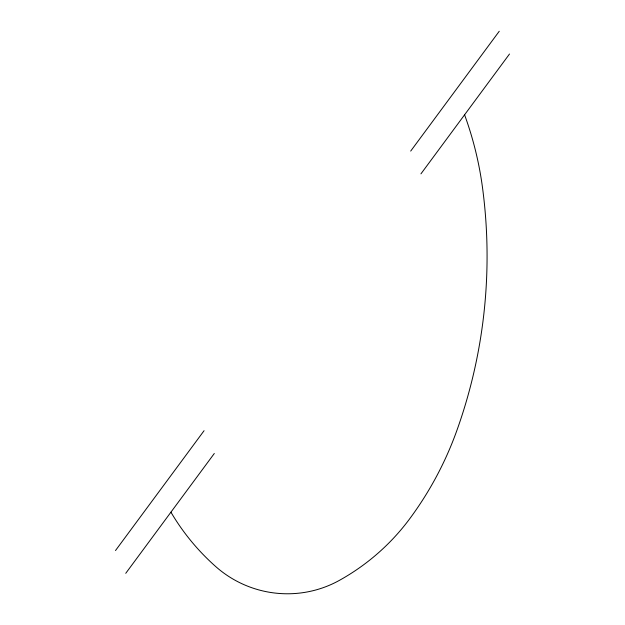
<?xml version="1.0" encoding="UTF-8"?>
<svg xmlns="http://www.w3.org/2000/svg" width="625" height="625" viewBox="0 0 625 625"><rect width="100%" height="100%" fill="white"/><g stroke="black" fill="none" stroke-linecap="round" stroke-linejoin="round"><path stroke-width="0.94" d="M115.5 550.547L204.062 430.711M410.695 151.086L499.25 31.25M125.75 573.312L214.305 453.477M420.937 173.852L509.5 54.016M464.578 114.797A352.398 347.039 17.9 0 1 482.516 187.688A532.375 524.289 17.9 0 1 456.906 430.375A352.398 347.039 17.9 0 1 409.867 518.562A225.008 221.586 17.9 0 1 339.328 580.406A106.703 105.078 17.9 0 1 215.773 566.609A225.008 221.586 17.9 0 1 170.93 512.18"/></g></svg>
